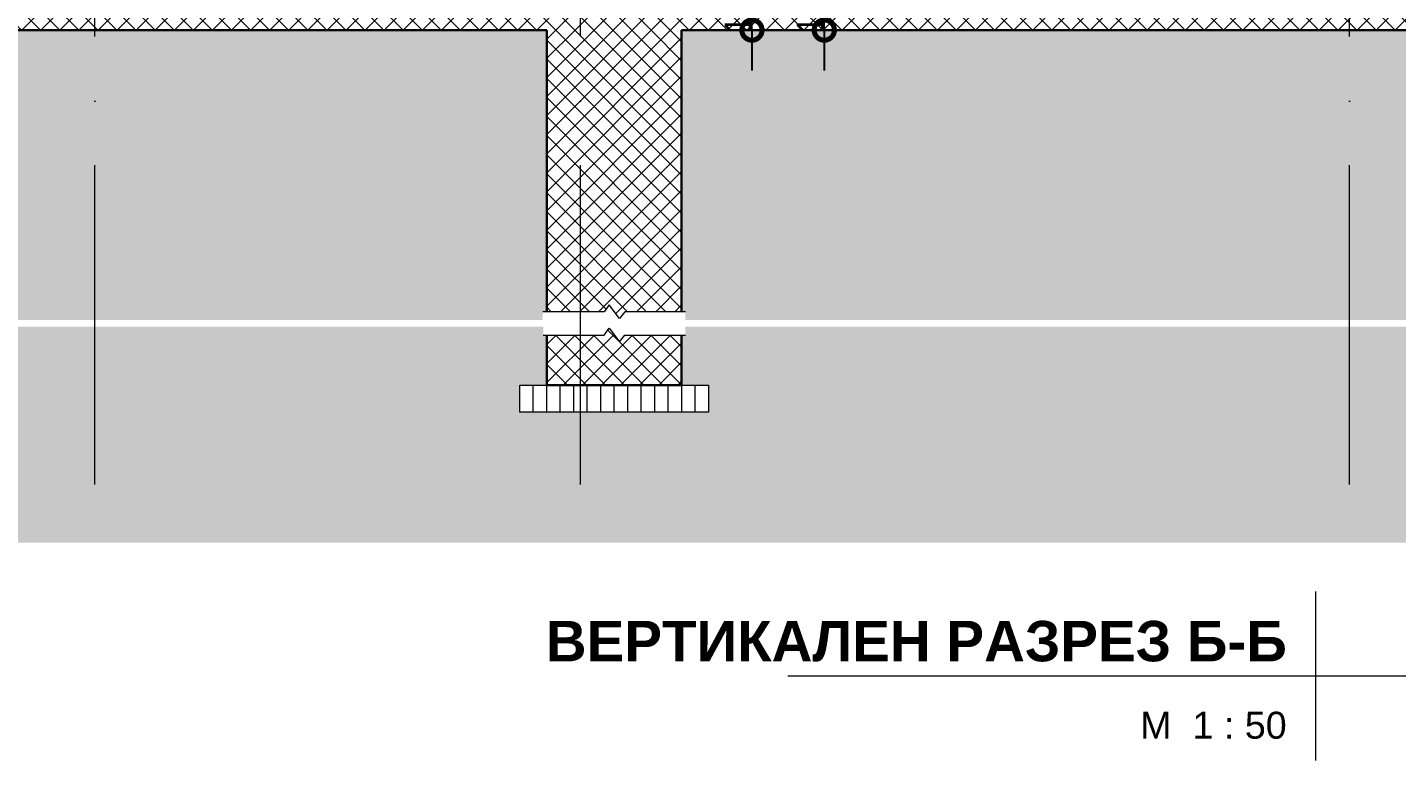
# Model space of a CAD drawing. Header units: centimetres. Extents: x 0 to 25250, y 0 to 2250.
# Drawn here: x 18566 to 19073, y 1110 to 1381 of the extents above; entities that cross this region are included whole.
import ezdxf

# ---------------------------------------------------------------- set-up
doc = ezdxf.new("R2010")
doc.units = ezdxf.units.CM
doc.linetypes.add('23-View-1$0$Dash dot', pattern=[79.375, 31.75, -23.8125, 0, -23.8125])
for name, color, linetype, lineweight in [('A-ANNO-DIMS', 7, 'Continuous', 9), ('A-DETL', 7, 'Continuous', 9), ('A-DETL-GENF', 7, 'Continuous', 9), ('A-DETL-MBND', 7, 'Continuous', 9), ('A-FLOR-PATT', 7, 'Continuous', 9), ('A-WALL-PATT', 7, 'Continuous', 9), ('G-ANNO-TTLB', 7, 'Continuous', 9), ('S-GRID', 7, 'Continuous', 9)]:
    doc.layers.add(name, color=color, linetype=linetype, lineweight=lineweight)
doc.styles.add('23-View-1$0$Arial Narrow_1', font='ARIALN.TTF', dxfattribs={"height": 10})
doc.styles.add('23_xrefed$0$Arial', font='arial.ttf', dxfattribs={"height": 0.2})
doc.styles.add('23_xrefed$0$Arial_B', font='arialbd.ttf', dxfattribs={"height": 0.3})
doc.dimstyles.new('23-View-1$0$TEC_DIM', dxfattribs={"dimscale": 30.48, "dimtxt": 10.23431, "dimasz": 0.492126, "dimexe": 0.393701, "dimexo": 0.246063, "dimgap": 0, "dimtad": 1, "dimdec": 0, "dimzin": 0, "dimdsep": 46, "dimtxsty": '23-View-1$0$Arial Narrow_1', "dimblk1": '23-View-1$0$_DotSmall', "dimblk2": '23-View-1$0$_DotSmall', "dimsah": 1, "dimcen": 0.09, "dimazin": 0, "dimtfac": 1, "dimtdec": 4, "dimtix": 1, "dimtmove": 0, "dimatfit": 3, "dimfxl": 1, "dimtvp": 1, "dimtolj": 1, "dimtzin": 0, "dimarcsym": 2})
pattern_1 = [(45, (18835.914, 1723.288), (-3.535534, 3.535534), []), (135, (18835.914, 1723.288), (-3.535534, -3.535534), [])]
pattern_2 = [(0, (18835.914, 1723.288), (19.05, 19.05), [19.05, -19.05]), (0, (18835.914, 1730.432), (19.05, 19.05), [19.05, -19.05]), (0, (18835.914, 1737.576), (19.05, 19.05), [19.05, -19.05]), (90, (18838.296, 1739.957), (-19.05, 19.05), [19.05, -19.05]), (90, (18845.439, 1739.957), (-19.05, 19.05), [19.05, -19.05]), (90, (18852.583, 1739.957), (-19.05, 19.05), [19.05, -19.05])]

# ---------------------------------------------------------------- blocks, each defined once
blk = doc.blocks.new('Viewport - TYPE-NAME SCALE LEVEL-1451543-СГРАДА ТИП III - ВЕРТИКАЛНИ РАЗРЕЗИ Б-Б_ В-В')
at = {"layer": 'G-ANNO-TTLB'}
for p, q in [((0, -0.627), (0, 0.627)), ((2.363, 0), (-3.913, 0))]:
    blk.add_line(p, q, dxfattribs=at)
blk = doc.blocks.new('TEC-BREAKLINE - M_Break Line-2501834-Б-Б')
at = {"layer": 'A-DETL-GENF'}
for p, q in [((-1215.31, -114.43), (-1238.09, -114.43)), ((-1213.41, -111.89), (-1215.31, -114.43)), ((-1209.6, -116.97), (-1213.41, -111.89)), ((-1207.69, -114.43), (-1209.6, -116.97)), ((-1185.22, -114.43), (-1207.69, -114.43))]:
    blk.add_line(p, q, dxfattribs=at)
blk = doc.blocks.new('TEC-BREAKLINE - M_Break Line-2501920-Б-Б')
at = {"layer": 'A-DETL-GENF'}
for p, q in [((-1215.31, -123.04), (-1213.41, -120.5)), ((-1213.41, -120.5), (-1209.6, -125.58)), ((-1237.91, -123.04), (-1215.31, -123.04)), ((-1209.6, -125.58), (-1207.69, -123.04)), ((-1207.69, -123.04), (-1185.18, -123.04))]:
    blk.add_line(p, q, dxfattribs=at)
blk = doc.blocks.new('23-View-1$0$_DotSmall')
at = {"color": 0, "linetype": 'ByBlock', "const_width": 0.5}
blk.add_lwpolyline([(-0.0625, 0, 1), (0.0625, 0, 1)], format="xyb", close=True, dxfattribs=at)
blk = doc.blocks.new('*D3228')
at = {"layer": 'A-ANNO-DIMS', "color": 0, "lineweight": -2, "transparency": 16777216}
for p, q in [((18861.18, 1390.39), (18861.18, 1405.39)), ((18861.18, 1380.39), (18861.18, 1390.39)), ((18866.03, 1390.39), (18873.18, 1390.39)), ((18861.18, 1380.39), (18861.18, 1365.39)), ((18866.03, 1380.39), (18873.18, 1380.39))]:
    blk.add_line(p, q, dxfattribs=at)
at = {"layer": 'A-ANNO-DIMS', "color": 0, "lineweight": -2, "transparency": 16777216, "xscale": 15, "yscale": 15, "zscale": 15}
for p, rotation in [((18861.18, 1390.39), 270), ((18861.18, 1380.39), 90)]:
    blk.add_blockref('23-View-1$0$_DotSmall', p, dxfattribs=dict(at, rotation=rotation))
at = {"layer": 'A-ANNO-DIMS', "color": 0, "transparency": 16777216, "insert": (18856.07, 1385.39), "char_height": 10, "width": 15.2053, "attachment_point": 5, "rotation": 90, "style": '23-View-1$0$Arial Narrow_1'}
blk.add_mtext('\\A1;10', dxfattribs=at)
blk = doc.blocks.new('*D3236')
at = {"layer": 'A-ANNO-DIMS', "color": 0, "lineweight": -2, "transparency": 16777216}
for p, q in [((18834.37, 1390.39), (18834.37, 1405.39)), ((18834.37, 1380.39), (18834.37, 1390.39)), ((18839.22, 1390.39), (18846.37, 1390.39)), ((18834.37, 1380.39), (18834.37, 1365.39)), ((18839.22, 1380.39), (18846.37, 1380.39))]:
    blk.add_line(p, q, dxfattribs=at)
at = {"layer": 'A-ANNO-DIMS', "color": 0, "lineweight": -2, "transparency": 16777216, "xscale": 15, "yscale": 15, "zscale": 15}
for p, rotation in [((18834.37, 1390.39), 270), ((18834.37, 1380.39), 90)]:
    blk.add_blockref('23-View-1$0$_DotSmall', p, dxfattribs=dict(at, rotation=rotation))
at = {"layer": 'A-ANNO-DIMS', "color": 0, "transparency": 16777216, "insert": (18829.27, 1385.39), "char_height": 10, "width": 15.2053, "attachment_point": 5, "rotation": 90, "style": '23-View-1$0$Arial Narrow_1'}
blk.add_mtext('\\A1;10', dxfattribs=at)

msp = doc.modelspace()

# ---------------------------------------------------------------- hatches: boundary and pattern name
at = {"layer": 'A-DETL-GENF'}
h = msp.add_hatch(dxfattribs=at)
h.set_pattern_fill('FP1_18', color=256, style=0, pattern_type=2)
h.set_pattern_definition(pattern_2)
h.paths.add_polyline_path([(19289.41, 1272.93), (19621.8, 1272.93), (19621.8, 1275.96), (19623.32, 1275.96), (19623.32, 1370.39), (19283.32, 1370.39), (19283.32, 1275.96), (19284.68, 1275.96), (19284.68, 1272.93)])
h.paths.add_polyline_path([(19753.09, 1272.93), (19753.09, 1360.39), (19658.32, 1360.39), (19658.32, 1290.39), (19653.32, 1290.39), (19653.32, 1275.96), (19654.94, 1275.96), (19654.94, 1272.93), (19659.41, 1272.93)])
h.paths.add_polyline_path([(18265.26, 1272.93), (18266.82, 1272.93), (18266.82, 1275.96), (18268.32, 1275.96), (18268.32, 1290.39), (18253.32, 1290.39), (18253.32, 1380.24), (18166.07, 1380.24), (18166.07, 1272.93), (18254.41, 1272.93)])
h.paths.add_polyline_path([(18324.64, 1272.93), (18756.82, 1272.93), (18756.82, 1275.96), (18758.32, 1275.96), (18758.32, 1380.39), (18318.32, 1380.39), (18318.32, 1275.96), (18319.68, 1275.96), (18319.68, 1272.93)])
h.paths.add_polyline_path([(18809.68, 1272.93), (19231.82, 1272.93), (19231.82, 1275.96), (19233.32, 1275.96), (19233.32, 1380.39), (18808.32, 1380.39), (18808.32, 1275.96), (18809.68, 1275.96)])
h = msp.add_hatch(dxfattribs=at)
h.set_pattern_fill('FP1_18', color=256, style=0, pattern_type=2)
h.set_pattern_definition(pattern_2)
h.paths.add_polyline_path([(18562.83, 1190.39), (19753.09, 1190.39), (19753.09, 1270.49), (19654.86, 1270.49), (19654.86, 1267.35), (19653.32, 1267.35), (19653.32, 1248.78), (19663.32, 1248.78), (19663.32, 1238.78), (19613.32, 1238.78), (19613.32, 1248.78), (19623.32, 1248.78), (19623.32, 1267.35), (19622.03, 1267.35), (19622.03, 1270.49), (19284.73, 1270.49), (19284.73, 1267.35), (19283.32, 1267.35), (19283.32, 1248.78), (19293.32, 1248.78), (19293.32, 1238.78), (19223.32, 1238.78), (19223.32, 1248.78), (19233.32, 1248.78), (19233.32, 1267.35), (19231.99, 1267.35), (19231.99, 1270.49), (18809.73, 1270.49), (18809.73, 1267.35), (18808.32, 1267.35), (18808.32, 1248.78), (18818.32, 1248.78), (18818.32, 1238.78), (18748.32, 1238.78), (18748.32, 1248.78), (18758.32, 1248.78), (18758.32, 1267.35), (18756.99, 1267.35), (18756.99, 1270.49), (18319.73, 1270.49), (18319.73, 1267.35), (18318.32, 1267.35), (18318.32, 1248.78), (18328.32, 1248.78), (18328.32, 1238.78), (18258.32, 1238.78), (18258.32, 1248.78), (18268.32, 1248.78), (18268.32, 1267.35), (18266.99, 1267.35), (18266.99, 1270.49), (18166.07, 1270.49), (18166.07, 1190.39), (18266.93, 1190.39)])
at = {"layer": 'A-FLOR-PATT'}
h = msp.add_hatch(dxfattribs=at)
h.set_pattern_fill('FP1_1', color=256, style=0, pattern_type=2)
h.set_pattern_definition(pattern_1)
h.paths.add_polyline_path([(18328.32, 1380.39), (19283.32, 1380.39), (19283.32, 1390.39), (18268.32, 1390.39), (18268.32, 1380.39), (18318.32, 1380.39)])
at = {"layer": 'A-FLOR-PATT', "true_color": 0x787878}
h = msp.add_hatch(dxfattribs=at)
h.set_pattern_fill('FP1_19', color=8, angle=-90, style=0, pattern_type=2)
h.set_pattern_definition([(270, (18958.319, 1210.392), (5, -2e-14), [])])
h.paths.add_polyline_path([(18818.32, 1238.78), (18818.32, 1248.78), (18748.32, 1248.78), (18748.32, 1238.78)])
h.paths.add_polyline_path([(19640.23, 1238.78), (19663.32, 1238.78), (19663.32, 1248.78), (19613.32, 1248.78), (19613.32, 1238.78), (19623.32, 1238.78)])
h.paths.add_polyline_path([(18328.32, 1238.78), (18328.32, 1248.78), (18258.32, 1248.78), (18258.32, 1238.78), (18318.32, 1238.78)])
h.paths.add_polyline_path([(19283.32, 1238.78), (19293.32, 1238.78), (19293.32, 1248.78), (19223.32, 1248.78), (19223.32, 1238.78)])
at = {"layer": 'A-WALL-PATT'}
h = msp.add_hatch(dxfattribs=at)
h.set_pattern_fill('FP1_1', color=256, style=0, pattern_type=2)
h.set_pattern_definition(pattern_1)
h.paths.add_polyline_path([(18785.31, 1273.42), (18787.21, 1275.96), (18808.32, 1275.96), (18808.32, 1380.39), (18758.32, 1380.39), (18758.32, 1275.96), (18779.59, 1275.96), (18781.5, 1278.5), (18783.4, 1275.96)])
h = msp.add_hatch(dxfattribs=at)
h.set_pattern_fill('FP1_1', color=256, style=0, pattern_type=2)
h.set_pattern_definition(pattern_1)
h.paths.add_polyline_path([(18781.5, 1248.78), (18808.32, 1248.78), (18808.32, 1267.35), (18787.21, 1267.35), (18785.31, 1264.81), (18781.5, 1269.89), (18779.59, 1267.35), (18758.32, 1267.35), (18758.32, 1248.78)])

# ---------------------------------------------------------------- linework, layer by layer
at = {"layer": 'A-DETL', "color": 7, "lineweight": 30}
for p, q in [((18758.32, 1380.39), (18318.32, 1380.39)), ((18758.32, 1275.96), (18758.32, 1380.39)), ((19233.32, 1380.39), (18808.32, 1380.39)), ((18808.32, 1380.39), (18808.32, 1275.96)), ((18758.32, 1248.78), (18758.32, 1267.35)), ((18808.32, 1267.35), (18808.32, 1248.78)), ((18758.32, 1248.78), (18808.32, 1248.78))]:
    msp.add_line(p, q, dxfattribs=at)
at = {"layer": 'A-DETL-MBND'}
for p, q in [((18748.32, 1238.78), (18748.32, 1248.78)), ((18748.32, 1248.78), (18758.32, 1248.78)), ((18808.32, 1248.78), (18818.32, 1248.78)), ((18818.32, 1248.78), (18818.32, 1238.78)), ((18818.32, 1238.78), (18748.32, 1238.78))]:
    msp.add_line(p, q, dxfattribs=at)
at = {"layer": 'S-GRID', "color": 1, "linetype": '23-View-1$0$Dash dot', "lineweight": 18, "true_color": 0xff0000}
for p, q in [((18590.82, 1298.52), (18590.82, 2040.16)), ((18770.82, 1298.52), (18770.82, 2040.16)), ((19055.82, 1298.52), (19055.82, 2040.16))]:
    msp.add_line(p, q, dxfattribs=at)
at = {"layer": 'S-GRID', "color": 1, "lineweight": 18, "true_color": 0xff0000}
for p, q in [((18590.82, 1211.9), (18590.82, 1298.52)), ((18770.82, 1211.9), (18770.82, 1298.52)), ((19055.82, 1211.9), (19055.82, 1298.52))]:
    msp.add_line(p, q, dxfattribs=at)

# ---------------------------------------------------------------- block references
at = {"layer": 'A-DETL-GENF'}
for name in ['TEC-BREAKLINE - M_Break Line-2501834-Б-Б', 'TEC-BREAKLINE - M_Break Line-2501920-Б-Б']:
    msp.add_blockref(name, (19994.91, 1390.39), dxfattribs=at)
at = {"layer": 'G-ANNO-TTLB', "xscale": 50, "yscale": 50, "zscale": 50}
msp.add_blockref('Viewport - TYPE-NAME SCALE LEVEL-1451543-СГРАДА ТИП III - ВЕРТИКАЛНИ РАЗРЕЗИ Б-Б_ В-В', (19043.34, 1140.93), dxfattribs=at)

# ---------------------------------------------------------------- texts
at = {"layer": 'G-ANNO-TTLB', "attachment_point": 6, "line_spacing_factor": 0.936439}
for s, insert, char_height, width, style in [('\\pt60,120,180,240,300,360,420,480,540,600,660,720,780,840,900,960,1020,1080,1140,1200,1260,1320,1380,1440,1500,1560,1620,1680,1740,1800,1860,1920;{\\fArial|b1|i0|c204|p34;ВЕРТИКАЛЕН РАЗРЕЗ Б}-{\\fArial|b1|i0|c204|p34;Б}', (19032.66, 1153.79), 15, 277.5, '23_xrefed$0$Arial_B'), ('\\pt60,120,180,240,300,360,420,480,540,600,660,720,780,840,900,960,1020,1080,1140,1200,1260,1320,1380,1440,1500,1560,1620,1680,1740,1800,1860,1920;M  1 : 50', (19032.58, 1122.65), 10, 55.25, '23_xrefed$0$Arial')]:
    msp.add_mtext(s, dxfattribs=dict(at, insert=insert, char_height=char_height, width=width, style=style))

# ---------------------------------------------------------------- dimensions: what is measured, and where the dimension line sits
at = {"layer": 'A-ANNO-DIMS'}
for base, p1, p2, picture, middle in [((18834.37, 1390.39), (18831.72, 1380.39), (18831.72, 1390.39), '*D3236', (18829.27, 1385.39)), ((18861.18, 1390.39), (18858.53, 1380.39), (18858.53, 1390.39), '*D3228', (18856.07, 1385.39))]:
    dim = msp.add_linear_dim(base=base, p1=p1, p2=p2, angle=90, dimstyle='23-View-1$0$TEC_DIM', override={"dimpost": '<>', "dimfxl": 10}, dxfattribs=at)
    dim.commit()
    dim.dimension.update_dxf_attribs({"geometry": picture, "text_midpoint": middle})

doc.saveas('drawing.dxf')
